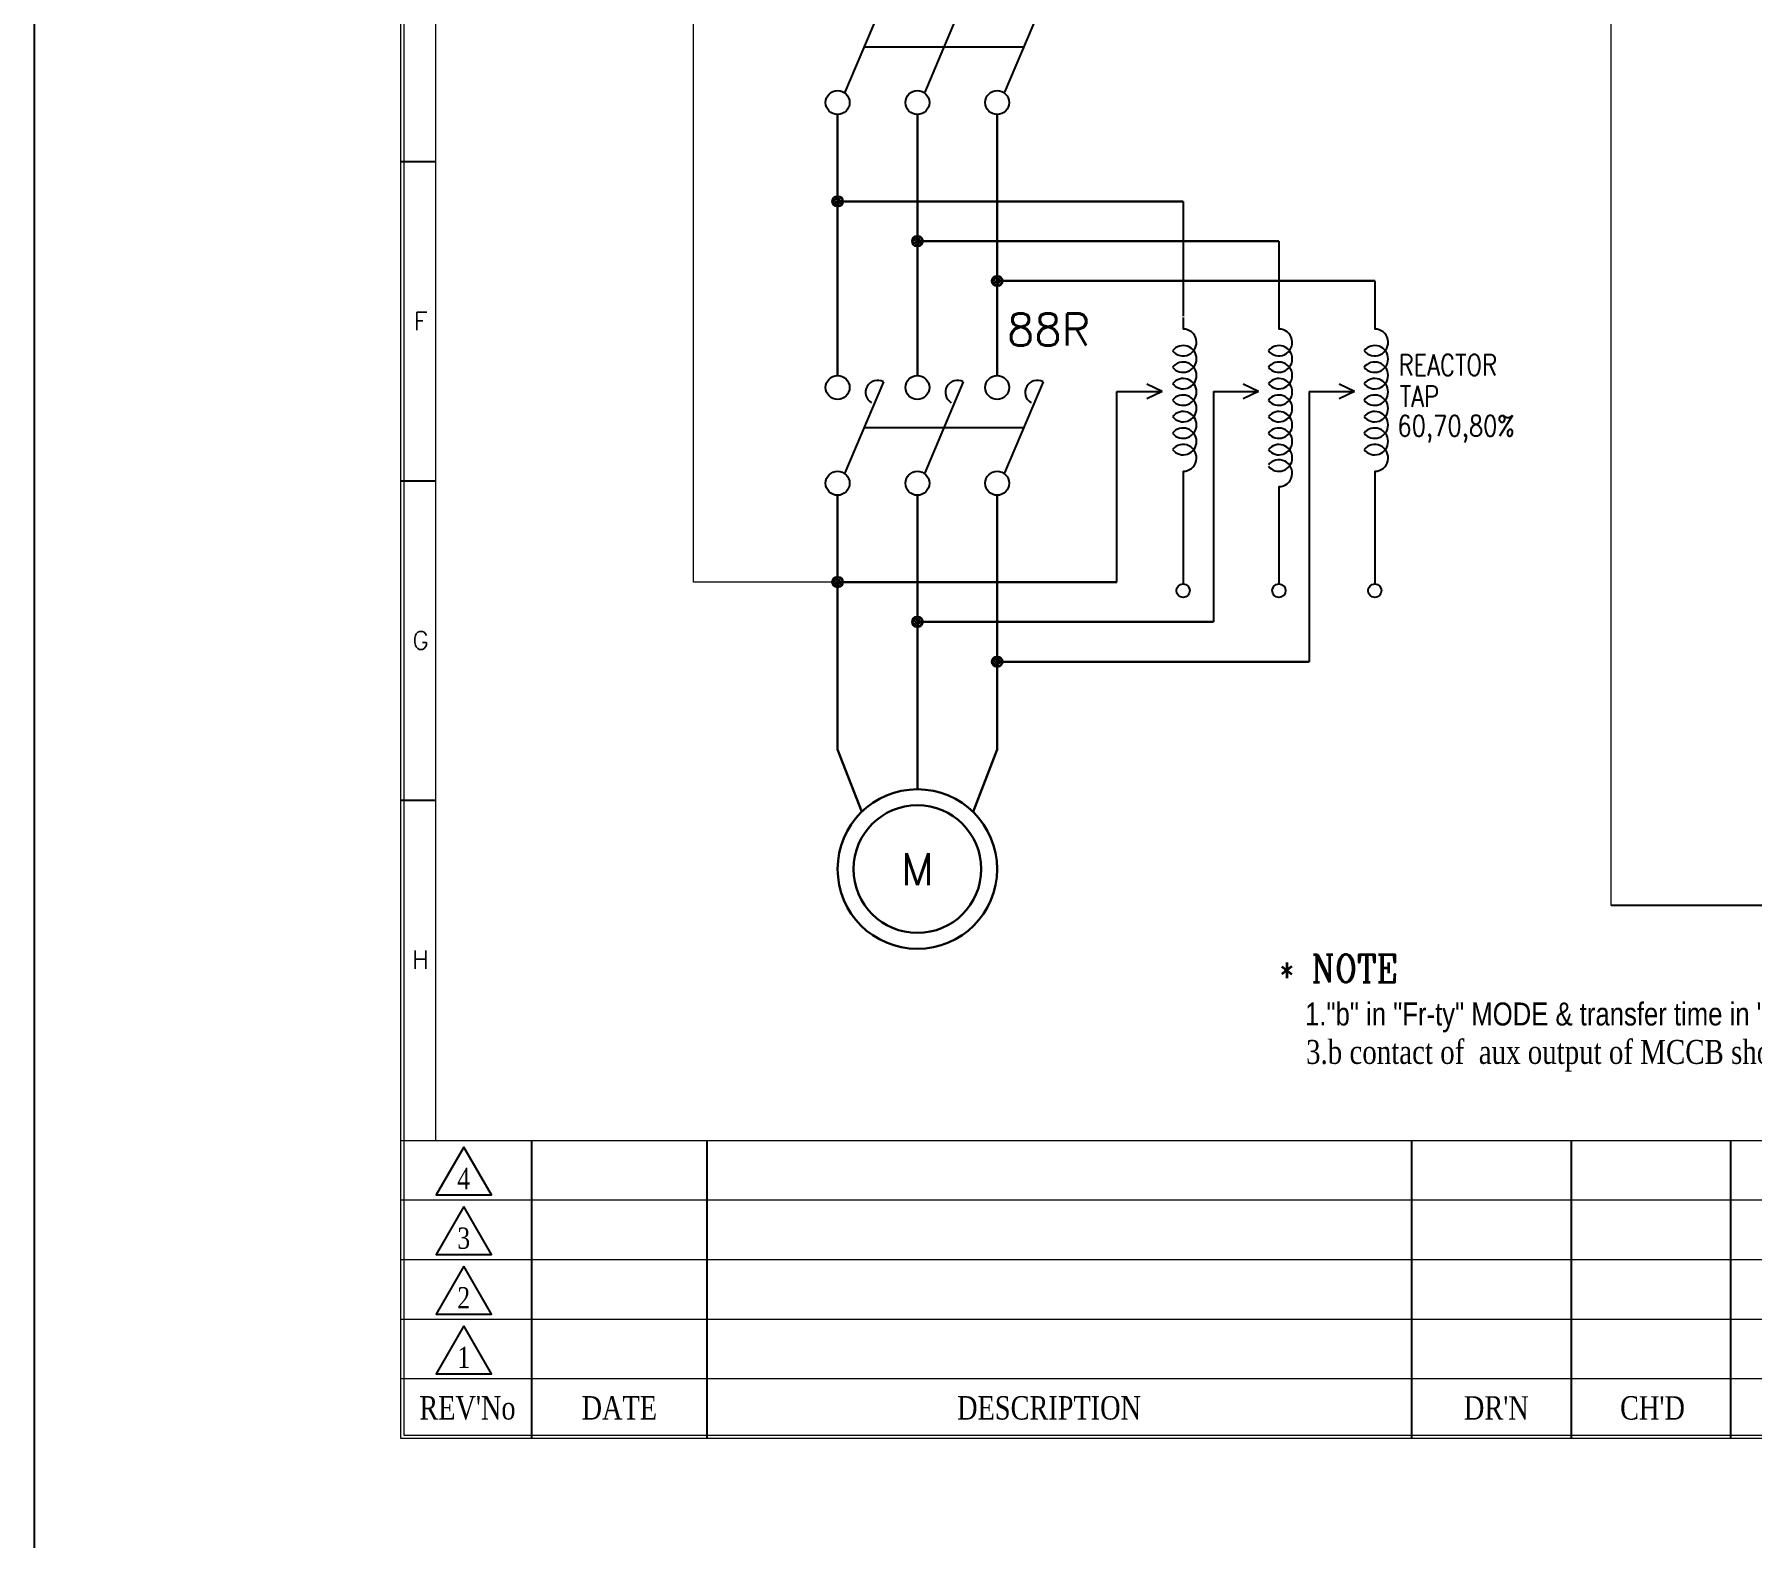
# Model space of a CAD drawing. Header units: millimetres. Extents: x 107 to 2900, y 85 to 3996.
# Drawn here: x 1879.8 to 2228.5, y 1943.5 to 2248.6 of the extents above; entities that cross this region are included whole.
import ezdxf
from ezdxf.enums import TextEntityAlignment as Align
from ezdxf.lldxf.tags import DXFTag

# ---------------------------------------------------------------- set-up
doc = ezdxf.new("R2010")
doc.units = ezdxf.units.MM
for name, color, linetype in [('1', 1, 'CENTER'), ('10', 1, 'Continuous'), ('20', 2, 'Continuous'), ('3', 3, 'Continuous'), ('30', 3, 'Continuous'), ('40', 4, 'Continuous'), ('70', 7, 'Continuous'), ('CONT', 7, 'Continuous'), ('TEXT', 6, 'Continuous')]:
    doc.layers.add(name, color=color, linetype=linetype)
doc.styles.add('ROMANC', font='ROMANC.SHX', dxfattribs={"width": 0.85})
doc.styles.add('ROMANS', font='ROMANS.shx', dxfattribs={"width": 0.7})
doc.styles.add('SIMPLEX', font='SIMPLEX')
doc.styles.add('SS', font='batang.ttc', dxfattribs={"width": 0.8})
doc.styles.add('굴림체', font='arial.ttf')
tags = doc.linetypes.add('CENTER', pattern=[2, 1.25, -0.25, 0.25, -0.25]).pattern_tags.tags
tags[10:11] = [DXFTag(74, 4), DXFTag(75, 0), DXFTag(340, '0'), DXFTag(46, 1.0), DXFTag(50, 0.0), DXFTag(44, 0.0), DXFTag(45, 0.0)]
tags[8:9] = [DXFTag(74, 4), DXFTag(75, 0), DXFTag(340, '0'), DXFTag(46, 1.0), DXFTag(50, 0.0), DXFTag(44, 0.0), DXFTag(45, 0.0)]
tags[6:7] = [DXFTag(74, 4), DXFTag(75, 0), DXFTag(340, '0'), DXFTag(46, 1.0), DXFTag(50, 0.0), DXFTag(44, 0.0), DXFTag(45, 0.0)]
tags[4:5] = [DXFTag(74, 4), DXFTag(75, 0), DXFTag(340, '0'), DXFTag(46, 1.0), DXFTag(50, 0.0), DXFTag(44, 0.0), DXFTag(45, 0.0)]

msp = doc.modelspace()

# ---------------------------------------------------------------- hatches: boundary and pattern name
at = {"layer": '70'}
h = msp.add_hatch(dxfattribs=at)
h.set_pattern_fill('ANSI33', color=256, scale=2.16, style=0)
h.set_pattern_definition([(45, (3783.47124, 1626.2004), (-0.38183766, 0.38183766), []), (45, (3783.8531, 1626.2004), (-0.38183766, 0.38183766), [0.27, -0.135])])
h.paths.add_polyline_path([(2042.926, 2215.802, 0.4142136), (2041.846, 2214.722, 0.4142136), (2042.926, 2213.642)])
h.paths.add_polyline_path([(2042.926, 2215.802), (2042.926, 2214.722), (2044.006, 2214.722, 0.4142136)])
h.paths.add_polyline_path([(2044.006, 2214.722), (2042.926, 2214.722), (2042.926, 2213.642, 0.4142136)])
h = msp.add_hatch(dxfattribs=at)
h.set_pattern_fill('ANSI33', color=256, scale=2.16, style=0)
h.set_pattern_definition([(45, (3799.67124, 1618.1168), (-0.38183766, 0.38183766), []), (45, (3800.0531, 1618.1168), (-0.38183766, 0.38183766), [0.27, -0.135])])
h.paths.add_polyline_path([(2059.126, 2207.718, 0.4142136), (2058.046, 2206.638, 0.4142136), (2059.126, 2205.558)])
h.paths.add_polyline_path([(2059.126, 2207.718), (2059.126, 2206.638), (2060.206, 2206.638, 0.4142136)])
h.paths.add_polyline_path([(2060.206, 2206.638), (2059.126, 2206.638), (2059.126, 2205.558, 0.4142136)])
h = msp.add_hatch(dxfattribs=at)
h.set_pattern_fill('ANSI33', color=256, scale=2.16, style=0)
h.set_pattern_definition([(45, (3815.87124, 1610.0332), (-0.38183766, 0.38183766), []), (45, (3816.2531, 1610.0332), (-0.38183766, 0.38183766), [0.27, -0.135])])
h.paths.add_polyline_path([(2075.326, 2199.634, 0.4142136), (2074.246, 2198.554, 0.4142136), (2075.326, 2197.474)])
h.paths.add_polyline_path([(2075.326, 2199.634), (2075.326, 2198.554), (2076.406, 2198.554, 0.4142136)])
h.paths.add_polyline_path([(2076.406, 2198.554), (2075.326, 2198.554), (2075.326, 2197.474, 0.4142136)])
h = msp.add_hatch(dxfattribs=at)
h.set_pattern_fill('ANSI33', color=256, scale=2.16, style=0)
h.set_pattern_definition([(45, (3783.47124, 1548.93414), (-0.38183766, 0.38183766), []), (45, (3783.8531, 1548.93414), (-0.38183766, 0.38183766), [0.27, -0.135])])
h.paths.add_polyline_path([(2042.926, 2138.535, 0.4142136), (2041.846, 2137.455, 0.4142136), (2042.926, 2136.375)])
h.paths.add_polyline_path([(2042.926, 2138.535), (2042.926, 2137.455), (2044.006, 2137.455, 0.4142136)])
h.paths.add_polyline_path([(2044.006, 2137.455), (2042.926, 2137.455), (2042.926, 2136.375, 0.4142136)])
h = msp.add_hatch(dxfattribs=at)
h.set_pattern_fill('ANSI33', color=256, scale=2.16, style=0)
h.set_pattern_definition([(45, (3799.67124, 1540.85055), (-0.38183766, 0.38183766), []), (45, (3800.0531, 1540.85055), (-0.38183766, 0.38183766), [0.27, -0.135])])
h.paths.add_polyline_path([(2059.126, 2130.452, 0.4142136), (2058.046, 2129.372, 0.4142136), (2059.126, 2128.292)])
h.paths.add_polyline_path([(2059.126, 2130.452), (2059.126, 2129.372), (2060.206, 2129.372, 0.4142136)])
h.paths.add_polyline_path([(2060.206, 2129.372), (2059.126, 2129.372), (2059.126, 2128.292, 0.4142136)])
h = msp.add_hatch(dxfattribs=at)
h.set_pattern_fill('ANSI33', color=256, scale=2.16, style=0)
h.set_pattern_definition([(45, (3815.87124, 1532.76696), (-0.38183766, 0.38183766), []), (45, (3816.2531, 1532.76696), (-0.38183766, 0.38183766), [0.27, -0.135])])
h.paths.add_polyline_path([(2075.326, 2122.368, 0.4142136), (2074.246, 2121.288, 0.4142136), (2075.326, 2120.208)])
h.paths.add_polyline_path([(2075.326, 2122.368), (2075.326, 2121.288), (2076.406, 2121.288, 0.4142136)])
h.paths.add_polyline_path([(2076.406, 2121.288), (2075.326, 2121.288), (2075.326, 2120.208, 0.4142136)])

# ---------------------------------------------------------------- linework, layer by layer
at = {"color": 0, "linetype": 'Continuous'}
for p, q in [((2048.323, 2246.107), (2080.587, 2246.107)), ((2048.323, 2168.841), (2080.587, 2168.841))]:
    msp.add_line(p, q, dxfattribs=at)
at = {"color": 0, "lineweight": 30}
for p, q in [((2042.926, 2232.334), (2042.926, 2179.368)), ((2059.126, 2179.368), (2059.126, 2232.334)), ((2075.326, 2232.334), (2075.326, 2179.368)), ((2042.926, 2214.722), (2113.082, 2214.722)), ((2059.126, 2206.638), (2132.535, 2206.638)), ((2075.326, 2198.554), (2151.987, 2198.554)), ((2042.926, 2155.068), (2042.926, 2103.497)), ((2059.126, 2155.068), (2059.126, 2095.397)), ((2075.326, 2155.068), (2075.326, 2103.497)), ((2042.926, 2137.455), (2099.646, 2137.455)), ((2059.126, 2129.372), (2119.227, 2129.372)), ((2075.326, 2121.288), (2138.679, 2121.288)), ((2042.926, 2103.497), (2047.827, 2090.806)), ((2075.326, 2103.497), (2070.425, 2090.806))]:
    msp.add_line(p, q, dxfattribs=at)
at = {"color": 1, "lineweight": 15}
msp.add_line((2042.926, 2137.455), (2013.65, 2137.455), dxfattribs=at)
msp.add_line((2355.021, 2071.788), (2199.968, 2071.788))
msp.add_lwpolyline([(1879.826, 3363.289), (2900.497, 3363.289), (2900.497, 85.223), (1879.826, 85.223)], close=True)
at = {"color": 0, "lineweight": 30}
for radius in [16.2, 12.96]:
    msp.add_circle((2059.126, 2079.197), radius, dxfattribs=at)
at = {"layer": '1', "color": 0}
for p, q in [((2052.241, 2255.324), (2044.404, 2236.89)), ((2068.441, 2255.324), (2060.604, 2236.89)), ((2084.641, 2255.324), (2076.804, 2236.89)), ((2052.241, 2178.058), (2044.404, 2159.624)), ((2068.441, 2178.058), (2060.604, 2159.624)), ((2084.641, 2178.058), (2076.804, 2159.624))]:
    msp.add_line(p, q, dxfattribs=at)
for centre in [(2042.926, 2234.764), (2059.126, 2234.764), (2075.326, 2234.764), (2042.926, 2176.938), (2059.126, 2176.938), (2075.326, 2176.938), (2042.926, 2157.498), (2059.126, 2157.498), (2075.326, 2157.498)]:
    msp.add_circle(centre, 2.43, dxfattribs=at)
for centre in [(2051.026, 2175.953), (2067.226, 2175.953), (2083.426, 2175.953)]:
    msp.add_arc(centre, 2.43, 60, 240, dxfattribs=at)
at = {"layer": '10', "color": 0}
for points in [[(1967.041, 2022.786), (1961.429, 2013.066), (1972.653, 2013.066)], [(1967.041, 2010.69), (1961.429, 2000.97), (1972.653, 2000.97)], [(1967.041, 1998.594), (1961.429, 1988.874), (1972.653, 1988.874)], [(1967.041, 1986.498), (1961.429, 1976.778), (1972.653, 1976.778)]]:
    msp.add_lwpolyline(points, close=True, dxfattribs=at)
at = {"layer": '20', "color": 0, "lineweight": 13}
msp.add_lwpolyline([(1961.375, 2024.09), (1961.375, 2539.682), (2767.919, 2539.682), (2767.919, 2024.09)], dxfattribs=at)
at = {"layer": '3'}
for p, q in [((2113.082, 2191.152), (2113.082, 2188.799)), ((2132.535, 2191.152), (2132.535, 2188.799)), ((2151.987, 2191.152), (2151.987, 2188.799)), ((2108.815, 2176.098), (2105.702, 2177.588)), ((2108.815, 2176.098), (2105.702, 2174.608)), ((2128.396, 2176.098), (2125.283, 2177.588)), ((2128.396, 2176.098), (2125.283, 2174.608)), ((2147.848, 2176.098), (2144.735, 2177.588)), ((2147.848, 2176.098), (2144.735, 2174.608))]:
    msp.add_line(p, q, dxfattribs=at)
for centre in [(2113.082, 2135.706), (2132.535, 2135.706), (2151.987, 2135.706)]:
    msp.add_circle(centre, 1.361, dxfattribs=at)
for centre, start, end in [((2113.082, 2186.083), 218.02647, 90), ((2132.535, 2186.083), 218.02647, 90), ((2151.987, 2186.083), 218.02647, 90), ((2113.082, 2182.735), 218.02647, 141.97353), ((2132.535, 2182.735), 218.02647, 141.97353), ((2151.987, 2182.735), 218.02647, 141.97353), ((2113.082, 2179.388), 218.02647, 141.97353), ((2132.535, 2179.388), 218.02647, 141.97353), ((2151.987, 2179.388), 218.02647, 141.97353), ((2113.082, 2176.04), 218.02647, 141.97353), ((2132.535, 2176.04), 218.02647, 141.97353), ((2151.987, 2176.04), 218.02647, 141.97353), ((2113.082, 2172.693), 218.02647, 141.97353), ((2132.535, 2172.693), 218.02647, 141.97353), ((2151.987, 2172.693), 218.02647, 141.97353), ((2113.082, 2169.346), 218.02647, 141.97353), ((2132.535, 2169.346), 218.02647, 141.97353), ((2151.987, 2169.346), 218.02647, 141.97353), ((2113.082, 2165.998), 218.02647, 141.97353), ((2132.535, 2165.998), 218.02647, 141.97353), ((2151.987, 2165.998), 218.02647, 141.97353), ((2113.082, 2162.651), 270, 141.97353), ((2132.535, 2162.651), 218.02647, 141.97353), ((2132.535, 2159.536), 270, 141.97353), ((2151.987, 2162.651), 270, 141.97353)]:
    msp.add_arc(centre, 2.717, start, end, dxfattribs=at)
at = {"layer": '30', "color": 0}
for p, q in [((1954.247, 2222.81), (1961.375, 2222.81)), ((1954.247, 2158.01), (1961.375, 2158.01)), ((1954.247, 2093.21), (1961.375, 2093.21))]:
    msp.add_line(p, q, dxfattribs=at)
at = {"layer": '40', "color": 0}
for p, q in [((1980.741, 2024.09), (1980.741, 1963.61)), ((2016.381, 2024.09), (2016.381, 1963.61)), ((2159.447, 2024.09), (2159.447, 1963.61)), ((2191.847, 2024.09), (2191.847, 1963.61)), ((2224.247, 2024.09), (2224.247, 1963.61))]:
    msp.add_line(p, q, dxfattribs=at)
at = {"layer": '40', "color": 0, "lineweight": 13}
for p, q in [((2256.647, 2011.994), (1954.247, 2011.994)), ((2256.647, 1999.898), (1954.247, 1999.898)), ((2256.647, 1987.802), (1954.247, 1987.802)), ((2256.647, 1975.706), (1954.247, 1975.706))]:
    msp.add_line(p, q, dxfattribs=at)
at = {"layer": '70', "lineweight": 15}
for p, q in [((2199.967, 2102.314), (2199.963, 2447.754)), ((2199.968, 2071.788), (2199.967, 2102.314))]:
    msp.add_line(p, q, dxfattribs=at)
at = {"layer": '70', "color": 1, "lineweight": 15}
msp.add_line((2013.65, 2137.455), (2013.647, 2397.061), dxfattribs=at)
at = {"layer": '70', "color": 0, "lineweight": 13}
msp.add_line((1954.247, 2024.09), (2775.047, 2024.09), dxfattribs=at)
for points in [[(2775.047, 1963.61), (1954.247, 1963.61), (1954.247, 2546.81), (2775.047, 2546.81)], [(2774.399, 1964.258), (1954.895, 1964.258), (1954.895, 2546.162), (2774.399, 2546.162)]]:
    msp.add_lwpolyline(points, close=True, dxfattribs=at)
at = {"layer": '70'}
for centre in [(2042.926, 2214.722), (2059.126, 2206.638), (2075.326, 2198.554), (2042.926, 2137.455), (2059.126, 2129.372), (2075.326, 2121.288)]:
    msp.add_circle(centre, 1.08, dxfattribs=at)
at = {"layer": 'CONT'}
for p, q in [((2113.082, 2214.722), (2113.082, 2191.424)), ((2132.535, 2206.638), (2132.535, 2188.799)), ((2151.987, 2198.554), (2151.987, 2188.799)), ((2099.646, 2137.455), (2099.646, 2176.098)), ((2099.646, 2176.098), (2108.815, 2176.098)), ((2119.227, 2176.098), (2119.227, 2129.372)), ((2119.227, 2176.098), (2128.396, 2176.098)), ((2138.679, 2176.098), (2147.848, 2176.098)), ((2138.679, 2176.098), (2138.679, 2121.288)), ((2113.082, 2159.934), (2113.082, 2155.75)), ((2151.987, 2159.934), (2151.987, 2137.067)), ((2113.082, 2156.82), (2113.082, 2137.067)), ((2132.535, 2156.82), (2132.535, 2137.067))]:
    msp.add_line(p, q, dxfattribs=at)

# ---------------------------------------------------------------- texts
at = {"color": 0, "linetype": 'Continuous', "style": 'SIMPLEX'}
msp.add_text(' 88R', height=6.48, dxfattribs=at).set_placement((2072.857, 2185.45))
msp.add_text('M', height=6.48, dxfattribs=at).set_placement((2059.126, 2079.197), align=Align.MIDDLE)
at = {"color": 7, "style": 'ROMANC', "width": 0.85}
msp.add_text('* NOTE', height=5.6712, dxfattribs=at).set_placement((2132.495, 2056.216))
at = {"color": 0, "width": 0.8}
for s, height, style, p in [('1."b" in "Fr-ty" MODE & transfer time in "Frdt" MODE should be preset', 4.6656, '굴림체', (2137.834, 2047.454)), ('3.b contact of  aux output of MCCB should be connected with M1-M2 in order to confirm MCCB-open-state ', 4.86, 'SS', (2138.048, 2039.661))]:
    msp.add_text(s, height=height, dxfattribs=dict(at, style=style)).set_placement(p)
at = {"layer": '30', "color": 0, "style": 'SIMPLEX'}
for s, p in [('F', (1958.243, 2190.41)), ('G', (1958.243, 2125.61)), ('H', (1958.243, 2060.81))]:
    msp.add_text(s, height=3.672, dxfattribs=at).set_placement(p, align=Align.MIDDLE)
at = {"layer": '40', "color": 0, "style": 'SS', "width": 0.8}
for s, height, p in [('4', 4.32, (1967.014, 2014.23)), ('3', 4.32, (1967.014, 2002.134)), ('2', 4.32, (1967.014, 1990.038)), ('1', 4.32, (1967.014, 1977.942)), ("REV'No", 4.752, (1967.767, 1967.478)), ('DATE', 4.752, (1998.607, 1967.478)), ('DESCRIPTION', 4.752, (2085.863, 1967.478)), ("DR'N", 4.752, (2176.682, 1967.465)), ("CH'D", 4.752, (2208.387, 1967.465))]:
    msp.add_text(s, height=height, dxfattribs=at).set_placement(p, align=Align.CENTER)
at = {"layer": 'TEXT', "style": 'ROMANS', "width": 0.8}
for s, p in [('REACTOR', (2156.809, 2179.397)), ('TAP', (2157.057, 2173.037)), ('60,70,80%', (2156.583, 2167.033))]:
    msp.add_text(s, height=4.2336, dxfattribs=at).set_placement(p)

doc.saveas('drawing.dxf')
